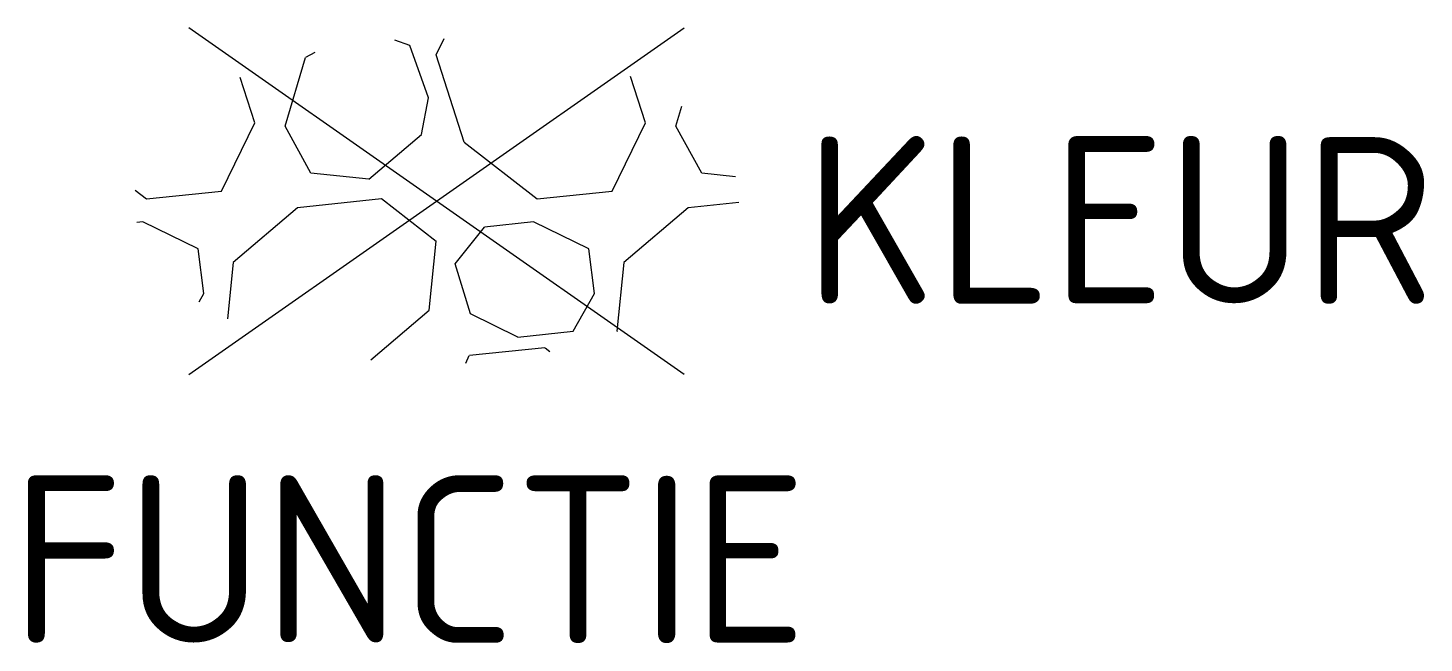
# Model space of a CAD drawing. Header units: metres. Extents: x -4.4 to 10.6, y -4.8 to 1.9.
import ezdxf
from ezdxf.enums import TextEntityAlignment as Align

# ---------------------------------------------------------------- set-up
doc = ezdxf.new("R2010")
doc.units = ezdxf.units.M
doc.styles.add('NLCS-ISO', font='NLCS-ISO.ttf')

msp = doc.modelspace()

# ---------------------------------------------------------------- linework, layer by layer
for p, q in [((-2.662, -1.864), (2.662, 1.864)), ((2.662, -1.864), (-2.662, 1.864)), ((-0.288, 1.673), (-0.448, 1.733)), ((-0.088, 1.11), (-0.288, 1.673)), ((-0.004, 1.574), (0.081, 1.749)), ((-1.627, 0.808), (-1.407, 1.547)), ((-1.309, 1.601), (-1.407, 1.547)), ((0.298, 0.634), (-0.004, 1.575)), ((-1.955, 0.842), (-2.112, 1.33)), ((2.245, 0.842), (2.084, 1.342)), ((-0.161, 0.719), (-0.088, 1.11)), ((2.573, 0.808), (2.637, 1.022)), ((-2.312, 0.108), (-1.955, 0.842)), ((-1.35, 0.3), (-1.627, 0.808)), ((1.888, 0.108), (2.245, 0.842)), ((2.85, 0.3), (2.573, 0.808)), ((-0.727, 0.236), (-0.161, 0.719)), ((0.298, 0.634), (1.081, 0.024)), ((-0.727, 0.237), (-1.35, 0.301)), ((3.213, 0.263), (2.85, 0.301)), ((-3.241, 0.12), (-3.119, 0.024)), ((-3.119, 0.025), (-2.312, 0.108)), ((-0.591, 0.024), (-1.495, -0.07)), ((-0.004, -0.433), (-0.591, 0.024)), ((1.081, 0.025), (1.888, 0.108)), ((-1.495, -0.07), (-2.187, -0.66)), ((2.705, -0.07), (2.013, -0.66)), ((3.249, -0.013), (2.705, -0.07)), ((-3.158, -0.222), (-3.221, -0.229)), ((-2.564, -0.513), (-3.159, -0.222)), ((0.2, -0.673), (0.516, -0.279)), ((1.041, -0.222), (0.516, -0.279)), ((1.636, -0.513), (1.041, -0.222)), ((-0.078, -1.172), (-0.004, -0.432)), ((-2.503, -0.995), (-2.564, -0.513)), ((1.697, -0.995), (1.636, -0.513)), ((-2.187, -0.659), (-2.247, -1.264)), ((0.364, -1.212), (0.2, -0.673)), ((2.013, -0.659), (1.939, -1.399)), ((-2.552, -1.083), (-2.503, -0.995)), ((1.47, -1.397), (1.697, -0.995)), ((-0.705, -1.708), (-0.078, -1.172)), ((0.874, -1.463), (0.364, -1.212)), ((0.875, -1.463), (1.47, -1.397)), ((1.94, -1.4), (1.943, -1.403)), ((1.164, -1.577), (0.353, -1.662)), ((1.218, -1.622), (1.166, -1.582)), ((0.313, -1.742), (0.352, -1.662))]:
    msp.add_line(p, q)

# ---------------------------------------------------------------- texts
at = {"style": 'NLCS-ISO'}
msp.add_attdef('KLEUR', text='', height=1.8, dxfattribs=at).set_placement((3.953, -0.204), align=Align.MIDDLE_LEFT)
at = {"style": 'NLCS-ISO', "flags": 1}
msp.add_attdef('FUNCTIE', text='', height=1.8, dxfattribs=at).set_placement((-0.297, -2.954), align=Align.TOP_CENTER)

doc.saveas('drawing.dxf')
